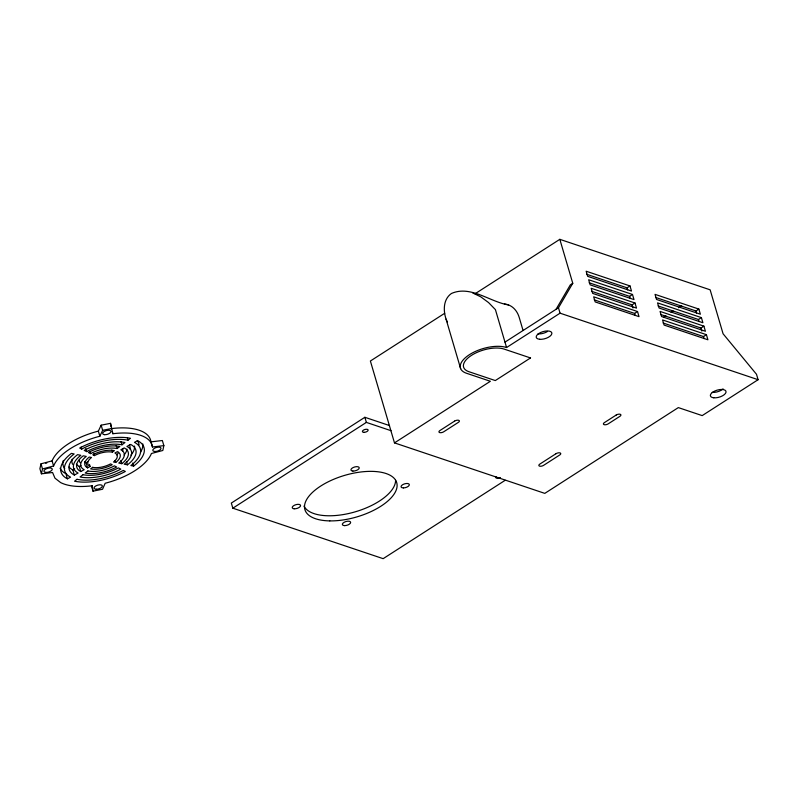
<?xml version="1.0" encoding="UTF-8"?>
<svg xmlns="http://www.w3.org/2000/svg" width="798" height="798" viewBox="0 0 798 798"><rect width="100%" height="100%" fill="white"/><g stroke="black" fill="none" stroke-linecap="round" stroke-linejoin="round"><path stroke-width="1.2" d="M111.371 428.616A51.67 23.381 -16.4 0 1 150.942 441.863L162.353 440.526L163.859 445.643L162.832 450.471L151.43 453.503A51.67 23.381 -16.4 0 1 105.166 483.259L102.553 489.254L93.007 491.159L91.501 486.042M163.859 445.643L152.448 446.98A51.67 23.381 -16.4 0 0 112.867 433.733L110.523 423.339L101.147 425.184L98.353 431.12A51.67 23.381 -16.4 0 0 52.089 460.875L40.997 463.828L39.9 468.705L41.406 473.822L52.578 472.516L54.962 478.162L60.598 482.561A51.67 23.381 -16.4 0 0 92.149 485.763M41.406 473.822L42.494 468.945L40.997 463.828M42.494 468.945L53.596 465.992A51.67 23.381 -16.4 0 1 99.86 436.237L102.653 430.302L101.147 425.184M556.046 309.315L570.341 284.846L572.765 283.29L559.827 239.33L475.049 293.784M504.984 342.123L558.47 307.759L572.765 283.29M112.408 452.157L114.413 450.611A18.404 8.329 -16.4 0 0 92.797 454.77L94.443 455.608A15.292 6.923 -16.4 0 1 112.408 452.157L111.8 450.112M117.126 448.536L119.83 446.461A26.773 12.11 -16.4 0 0 88.388 452.506L90.593 453.643A22.583 10.214 -16.4 0 1 117.126 448.536L116.219 445.464M121.984 444.805L124.967 442.521A34.693 15.701 -16.4 0 0 84.199 450.361L86.633 451.608A30.095 13.616 -16.4 0 1 121.984 444.805L121.087 441.733M128.009 440.187L130.493 438.282A43.242 19.561 -16.4 0 0 79.69 448.047L81.725 449.084A39.401 17.825 -16.4 0 1 128.009 440.187L127.401 438.142M444.695 313.285L370.382 361.015L394.481 442.88L544.795 493.373L678.33 407.598L702.19 415.608L758.1 379.698L756.504 374.282L723.078 333.783L710.14 289.814L559.827 239.33M389.534 425.573L364.866 417.294L231.33 503.069L232.836 508.186L383.15 558.67L505.214 480.266M232.836 508.186L366.372 422.401L391.03 430.691M394.481 442.88L490.371 381.284L466.511 373.264A27.212 12.309 -16.4 0 1 469.443 354.661A27.212 12.309 -16.4 0 1 506.57 347.529L560.056 313.175L758.1 379.698M586.67 274.273L627.058 287.829L629.991 285.943L631.497 291.061L587.657 276.337L586.151 271.22L629.991 285.943M589.183 282.801L629.562 296.357L632.495 294.472L634.001 299.589L590.161 284.866L588.655 279.749L632.495 294.472M591.697 291.33L632.076 304.886L635.009 303.001L636.515 308.118L592.675 293.395L591.168 288.278L635.009 303.001M594.201 299.849L634.58 313.415L637.522 311.529L639.028 316.646L595.178 301.923L593.672 296.806L637.522 311.529M663.796 317.145L665.891 315.789M671.138 312.427L673.233 311.08M678.48 307.709L681.622 305.684M655.567 297.415L695.946 310.971L698.878 309.085L700.385 314.203L656.545 299.479L655.038 294.362L698.878 309.085M658.081 305.943L698.459 319.499L701.392 317.614L702.898 322.731L659.058 308.008L657.552 302.891L701.392 317.614M660.584 314.462L700.963 328.028L703.906 326.143L705.412 331.26L661.572 316.537L660.066 311.42L703.906 326.143M663.098 322.991L703.477 336.556L706.41 334.671L707.916 339.788L664.076 325.065L662.569 319.948L706.41 334.671M69.077 467A34.693 15.701 -16.4 0 0 72.857 469.952L74.723 468.935M76.369 464.177A26.773 12.11 -16.4 0 0 79.291 466.451L80.987 465.523M84.618 461.763A18.404 8.329 -16.4 0 0 86.074 462.75L87.76 461.843M67.431 478.84L70.553 477.144A39.401 17.825 -16.4 0 1 74.154 453.952L71.391 453.394A43.242 19.561 -16.4 0 0 67.431 478.84L65.925 473.723A43.242 19.561 -16.4 0 1 60.079 468.266M74.364 475.069L78.094 473.034A30.095 13.616 -16.4 0 1 80.847 455.319L77.546 454.651A34.693 15.701 -16.4 0 0 74.364 475.069L72.857 469.952M80.788 471.568L84.189 469.713A22.583 10.214 -16.4 0 1 86.264 456.426L83.241 455.808A26.773 12.11 -16.4 0 0 80.788 471.568L79.291 466.451M87.581 467.867L90.104 466.501A15.292 6.923 -16.4 0 1 91.501 457.503L89.266 457.045A18.404 8.329 -16.4 0 0 87.581 467.867L86.074 462.75M102.653 430.302L112.029 428.456M115.75 462.451L113.516 461.992A15.292 6.923 -16.4 0 0 114.922 452.995L117.436 451.628A18.404 8.329 -16.4 0 1 115.75 462.451L115.151 460.406M121.775 463.688L118.762 463.069A22.583 10.214 -16.4 0 0 120.827 449.783L124.229 447.927A26.773 12.11 -16.4 0 1 121.775 463.688L120.877 460.616M127.481 464.845L124.169 464.177A30.095 13.616 -16.4 0 0 126.932 446.461L130.663 444.426A34.693 15.701 -16.4 0 1 127.481 464.845L126.583 461.783M133.635 466.102L130.862 465.543A39.401 17.825 -16.4 0 0 134.473 442.351L137.595 440.656A43.242 19.561 -16.4 0 1 133.635 466.102L132.727 463.04M508.565 304.946C489.992 301.993 470.611 284.976 451.439 293.474C443.209 299.22 443.159 310.472 446.062 319.13L460.646 368.676M472.616 292.876L480.755 296.836L488.536 302.552L495.418 309.624L506.57 347.529M446.062 319.13L447.479 322.232M695.946 310.971L696.554 313.025M698.459 319.499L699.058 321.554M700.963 328.028L701.871 331.1M703.477 336.556L704.075 338.601M627.058 287.829L627.657 289.883M629.562 296.357L630.171 298.412M632.076 304.886L632.974 307.958M634.58 313.415L635.188 315.459M558.47 307.759L560.056 313.175M523.039 330.412L519.279 317.644A27.212 20.379 -71.4 0 0 504.406 303.978M364.866 417.294L366.372 422.401M150.942 441.863L152.448 446.98M112.269 431.688L112.867 433.733M98.353 431.12L99.86 436.237M93.835 453.563L94.443 455.608M89.994 451.588L90.593 453.643M85.725 448.536L86.633 451.608M89.506 464.456L90.104 466.501M81.117 447.04L81.725 449.084M52.089 460.875L53.596 465.992M110.523 423.339L111.032 426.511M92.129 485.613L93.007 491.159M547.538 331.439A8.1 3.661 -16.4 0 1 538.002 333.873M723.078 388.895A8.1 3.661 -16.4 0 1 712.175 392.377M118.423 452.406A18.404 8.329 -16.4 0 1 116.877 454.88M129.386 444.925A30.095 13.616 -16.4 0 1 130.044 449.045M72.628 464.336A30.095 13.616 -16.4 0 1 72.179 459.249M126.902 449.104A26.773 12.11 -16.4 0 1 124.099 454.99M134.533 446.062A34.693 15.701 -16.4 0 1 130.932 455.099M64.748 468.675A39.401 17.825 -16.4 0 1 63.341 460.416M137.266 440.586A39.401 17.825 -16.4 0 1 139.081 444.895M142.802 443.947A43.242 19.561 -16.4 0 1 140.468 452.286M122.822 449.055A22.583 10.214 -16.4 0 1 122.693 450.92M80.229 462.68A22.583 10.214 -16.4 0 1 79.182 460.207M45.715 463.299A4.319 1.955 -16.4 0 1 46.803 463.01M395.599 480.336A47.85 21.646 -16.4 0 1 354.182 512.126A47.85 21.646 -16.4 0 1 304.008 506.092M500.346 477.523A2.993 1.357 -16.4 0 1 496.825 478.241A2.993 1.357 -16.4 0 1 496.097 476.735M77.017 479.309L74.533 481.214A43.242 19.561 -16.4 0 0 125.336 471.448L123.301 470.411A39.401 17.825 -16.4 0 1 77.017 479.309M83.042 474.69L80.059 476.975A34.693 15.701 -16.4 0 0 120.817 469.134L118.393 467.887A30.095 13.616 -16.4 0 1 83.042 474.69M87.9 470.96L85.187 473.034A26.773 12.11 -16.4 0 0 116.638 466.99L114.423 465.852A22.583 10.214 -16.4 0 1 87.9 470.96M92.618 467.339L90.603 468.885A18.404 8.329 -16.4 0 0 112.219 464.725L110.583 463.887A15.292 6.923 -16.4 0 1 92.618 467.339M530.52 357.943L495.299 380.566L468.935 371.708A23.92 10.823 -16.4 0 1 471.508 355.349A23.92 10.823 -16.4 0 1 504.146 349.095L530.52 357.943M454.621 421.095L439.947 430.521A2.993 1.357 -16.4 0 0 439.628 432.566A2.993 1.357 -16.4 0 0 443.708 431.788L458.381 422.361A2.993 1.357 -16.4 0 0 458.7 420.317A2.993 1.357 -16.4 0 0 454.621 421.095M555.917 453.753L539.777 464.127A2.993 1.357 -16.4 0 0 539.588 466.142A2.993 1.357 -16.4 0 0 543.677 465.294L559.817 454.92A2.993 1.357 -16.4 0 0 560.006 452.905A2.993 1.357 -16.4 0 0 555.917 453.753M616.156 415.06L604.415 422.601A2.993 1.357 -16.4 0 0 604.096 424.646A2.993 1.357 -16.4 0 0 608.176 423.868L619.906 416.327A2.993 1.357 -16.4 0 0 620.236 414.282A2.993 1.357 -16.4 0 0 616.156 415.06M539.598 339.28A8.1 3.661 -16.4 0 0 551.857 333.644A8.1 3.661 -16.4 0 0 540.665 332.497A8.1 3.661 -16.4 0 0 539.598 339.28M713.771 397.793A8.1 3.661 -16.4 0 0 726.03 392.147A8.1 3.661 -16.4 0 0 714.838 391A8.1 3.661 -16.4 0 0 713.771 397.793M96.229 489.234A4.289 1.935 -16.4 0 0 102.363 486.012A4.289 1.935 -16.4 0 0 96.049 485.802A4.289 1.935 -16.4 0 0 96.229 489.234M154.682 451.498A4.249 1.925 -16.4 0 0 161.016 448.466A4.249 1.925 -16.4 0 0 155.031 447.977A4.249 1.925 -16.4 0 0 154.682 451.498M104.458 434.671A4.279 1.935 -16.4 0 0 110.942 431.688A4.279 1.935 -16.4 0 0 105.027 431.08A4.279 1.935 -16.4 0 0 104.458 434.671M45.855 472.406A4.319 1.955 -16.4 0 0 52.279 469.314A4.319 1.955 -16.4 0 0 46.194 468.835A4.319 1.955 -16.4 0 0 45.855 472.406M329.813 520.895A47.85 21.646 -16.4 0 0 397.045 484.306A47.85 21.646 -16.4 0 0 325.554 483.189A47.85 21.646 -16.4 0 0 329.813 520.895M352.896 471.069A4.289 1.935 -16.4 0 0 359.24 467.977A4.289 1.935 -16.4 0 0 353.155 467.538A4.289 1.935 -16.4 0 0 352.896 471.069M403.429 487.907A4.289 1.935 -16.4 0 0 409.334 484.576A4.289 1.935 -16.4 0 0 402.84 484.586A4.289 1.935 -16.4 0 0 403.429 487.907M344.527 525.613A4.289 1.935 -16.4 0 0 350.651 522.391A4.289 1.935 -16.4 0 0 344.347 522.181A4.289 1.935 -16.4 0 0 344.527 525.613M294.143 508.785A4.319 1.955 -16.4 0 0 300.577 505.703A4.319 1.955 -16.4 0 0 294.482 505.214A4.319 1.955 -16.4 0 0 294.143 508.785M364.028 432.346A2.993 1.357 -16.4 0 0 368.147 430.022A2.993 1.357 -16.4 0 0 363.619 430.032A2.993 1.357 -16.4 0 0 364.028 432.346"/></g></svg>
